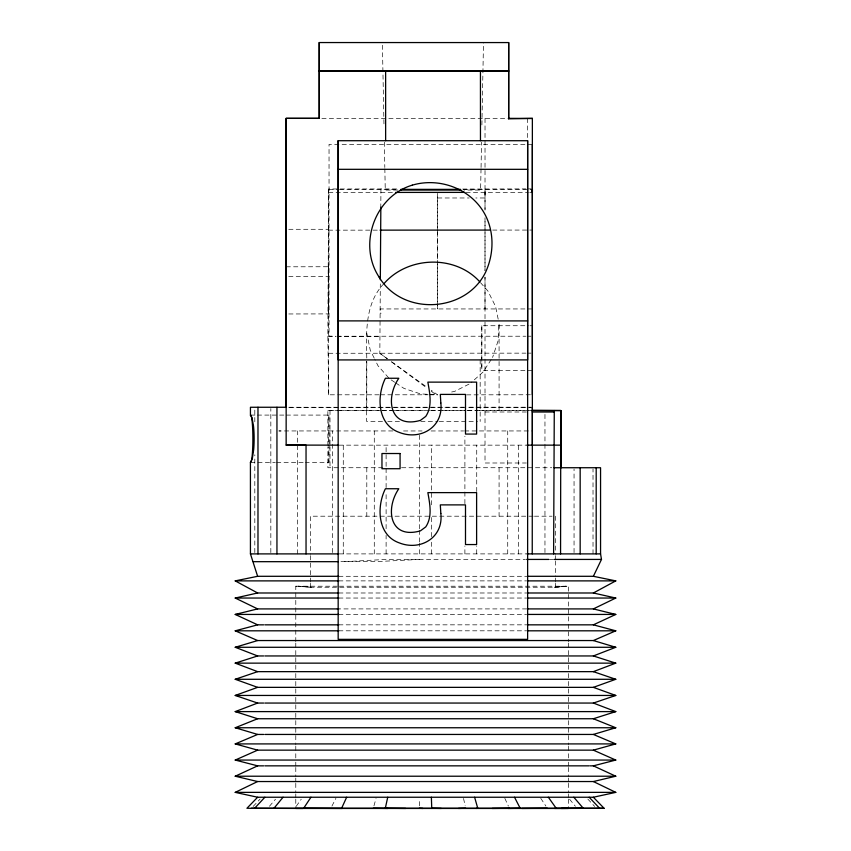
<?xml version="1.0" encoding="UTF-8"?>
<svg xmlns="http://www.w3.org/2000/svg" width="851" height="851" viewBox="0 0 851 851"><rect width="100%" height="100%" fill="white"/><g stroke="black" fill="none" stroke-linecap="round" stroke-linejoin="round"><path stroke-width="0.64" stroke-dasharray="4.25 3.19" d="M254.811 552.576L254.811 454.817M254.811 421.788L254.811 408.586M270.831 552.576L270.831 408.586M297.382 553.895L297.382 430.946M379.078 394.8L328.699 394.8L327.848 336.23L328.635 188.975L399.545 188.943M329.146 443.679L328.88 415.086L285.149 415.086M332.667 552.576L332.667 430.946M343.272 553.895L343.272 445.147M366.792 410.352L366.792 359.335M366.792 358.026C366.238 332.837 364.824 304.913 382.822 284.734M374.28 553.895L374.28 430.946M380.95 188.943L380.801 206.644M386.109 553.895L386.109 535.332M386.109 528.705L386.109 494.218M386.109 487.591L386.109 467.699M386.109 466.369L386.109 453.104M386.109 451.785L386.109 445.147M419.373 553.895L419.373 543.321M419.373 542.002L419.373 530.099M419.373 528.779L419.373 433.595M431.627 553.895L431.627 541.959M431.627 536.662L431.627 515.44M431.627 504.834L431.627 445.147M437.659 193.368L437.648 308.945L437.648 264.033M464.891 553.895L464.891 545.97M464.891 503.664L464.901 436.244M476.72 553.895L476.72 545.938M476.73 491.57L476.73 445.147M532.386 370.323L481.815 370.323L481.815 325.731L528.492 325.731M485.006 277.245L485.017 462.997L526.365 462.997M485.006 308.945L485.006 277.064M485.006 270.427L485.017 218.611M485.017 209.314L485.027 189.05L485.006 197.975L475.805 197.975M499.08 410.352L499.08 323.571L498.048 340.953L492.58 357.473M507.728 553.895L507.728 430.946M518.333 553.895L518.333 445.147M544.959 552.576L544.959 413.405M574.053 552.576L574.053 469.05M593.019 553.895L593.019 469.05M437.648 231.004L437.648 194.145M286.138 266.81L328.401 266.746L328.412 292.542M288.776 313.966L328.486 313.902L328.486 294.286M329.146 444.85L328.901 462.391L305.36 462.391M328.699 394.8L328.635 188.975M387.269 358.782L379.833 353.303L380.323 282.468M481.028 168.785L480.613 190.05L463.944 190.05M481.06 167.456L481.549 142.213M481.889 124.948L483.496 42.571M419.341 805.823L419.586 798.461M328.88 415.086L328.635 446.03M373.951 805.823L376.036 798.461M331.943 806.067L335.911 798.344M491.218 359.548L483.038 372.025L471.029 382.759M296.244 806.269L301.222 799.249M269.448 806.269L275.458 799.249M253.141 806.429L260.087 799.078M468.997 384.141L454.625 391.386L448.573 392.641M295.786 641.771L295.786 586.211L311.487 587.243L298.052 586.211L310.36 587.243L555.522 587.243L566.096 586.211L554.395 587.243L568.362 586.211L568.362 641.771M344.676 561.681L386.077 559.426L525.407 559.426M419.5 559.426L375.206 561.681L339.432 561.681M328.582 353.271L525.737 353.144M527.056 353.144L531.035 353.144M466.603 394.853L532.375 394.758M321.88 118.332L507.366 118.353M532.354 144.393L329.039 144.393L329.05 336.23L335.698 336.219M462.657 189.05L525.737 188.89M527.067 188.89L531.045 188.89M329.039 189.379L338.124 189.379M339.411 189.379L398.215 189.369M463.306 189.369L532.375 189.369M397.736 190.05L385.258 190.05L384.843 168.785M328.635 192.454L394.226 192.422M465.965 192.39L528.397 192.369M529.726 192.369L532.375 192.369M437.648 197.975L469.22 197.975M288.755 229.291L329.05 229.291M328.401 230.164L378.738 230.142M492.655 230.078L528.418 230.068M529.737 230.057L532.386 230.057M288.744 276.511L329.05 276.511M532.364 308.945L380.131 308.945L380.918 313.711M530.013 325.731L532.386 325.731M337.028 336.23L525.716 336.219M527.046 336.209L531.024 336.219M380.397 394.8L428.127 394.79M429.447 394.79L437.669 394.896L431.244 390.269M288.723 407.257L466.167 407.257L288.723 407.363M532.386 407.257L467.497 407.257L531.056 407.267M327.869 445.562L327.869 410.352L429.681 410.352M430.521 410.352L532.364 410.352M485.017 411.99L526.354 412.001M250.694 415.086L256.002 415.086M257.321 415.086L283.83 415.086M382.503 421.479L366.675 421.479L366.664 361.207M387.79 421.479L400.981 421.468M420.777 421.479L437.935 421.468M439.254 421.479L477.528 421.468M392.843 430.946L278.873 430.946L283.649 431.021M403.544 430.968L422.032 430.957M431.085 430.957L463.593 430.957M464.582 430.946L532.386 430.946M339.102 445.158L527.077 445.147M250.428 462.391L275.277 462.391M276.586 462.391L304.052 462.391M382.833 467.731L327.88 467.731L327.869 446.86M401.555 467.731L551.746 467.731M533.205 516.195L310.36 516.195L310.36 554.352M534.46 516.195L552.054 516.195M339.166 553.895L527.184 553.895M549.618 559.426L553.607 559.426M338.719 576.297L526.833 576.297M338.709 580.882L526.62 580.882M295.786 586.211L338.283 586.211M339.4 586.211L568.362 586.211M338.719 592.987L526.833 592.987M338.709 598.04L526.62 598.04M336.475 608.912L526.833 608.912M338.709 614.433L526.62 614.433M338.719 624.836L526.833 624.836M338.709 630.814L526.62 630.814M327.869 410.352L338.496 410.363M339.826 410.373L380.993 410.437M382.322 410.437L392.939 410.459M394.268 410.459L426.138 410.512M431.457 410.522L440.754 410.533M442.073 410.544L465.976 410.576M467.305 410.576L477.932 410.597M479.262 410.597L532.386 410.693M327.848 336.23L335.666 336.283M336.964 336.294L379.95 336.57M394.673 382.227L389.513 378.812L378.025 365.792L374.706 359.122M395.704 382.907L403.959 388.386L420.383 393.875L436.074 394.79L430.776 390.875M379.833 353.303L387.333 358.696M391.62 361.771L426.957 387.194M391.513 361.909L426.532 387.748M587.839 799.078L594.658 806.429M480.464 282.585L487.857 290.957L495.601 306.52L498.58 321.135M569.596 799.249L575.372 806.269M540.779 798.344L545.885 806.067M374.153 358.016L370.27 350.229L366.792 333.177M504.856 798.344L508.366 806.067M485.027 118.417L485.017 210.08M463.54 798.461L465.146 805.823M328.901 462.391L328.646 447.147M328.401 266.746L328.465 282.075M328.486 313.902L328.422 298.573M382.418 45.231L384.003 126.267M384.322 142.213L384.812 167.456M568.362 643.101L568.362 656.323M568.362 657.653L568.362 672.194M568.362 673.524L568.362 680.14M568.362 681.46L568.362 696.012M568.362 697.331L568.362 711.883M568.362 713.202L568.362 744.955M568.362 746.274L568.362 760.826M568.362 762.156L568.362 766.123M568.362 767.442L568.362 776.697M568.362 778.027L568.362 781.995M568.362 783.314L568.362 792.579M568.362 793.898L568.362 797.866M568.362 799.195L568.362 808.45M555.522 516.195L555.522 554.352M555.522 555.671L555.522 559.618M555.522 560.937L555.522 576.723M555.522 578.031L555.522 581.988M555.522 583.297L555.522 587.243M527.652 118.417L527.652 139.67M499.08 467.731L499.08 516.195M485.006 217.792L485.006 270.639M481.815 325.731L481.815 370.323M480.166 359.899L480.166 421.468M437.648 232.323L437.648 262.704M366.802 467.731L366.802 516.195M329.997 410.352L329.997 445.562M329.997 446.86L329.997 467.731M310.36 555.671L310.36 576.723M310.36 578.031L310.36 581.988M310.36 583.297L310.36 587.243M295.786 643.101L295.786 656.323M295.786 657.653L295.786 672.194M295.786 673.524L295.786 680.14M295.786 681.46L295.786 696.012M295.786 697.331L295.786 711.883M295.786 713.202L295.786 744.955M295.786 746.274L295.786 760.826M295.786 762.156L295.786 766.123M295.786 767.442L295.786 776.697M295.786 778.027L295.786 781.995M295.786 783.314L295.786 792.579M295.786 793.898L295.786 797.866M295.786 799.195L295.786 808.45"/><path stroke-width="1.28" d="M338.719 576.297L257.63 576.297L250.439 553.895L250.428 462.391L252.332 458.615L253.694 449.509A23.445 3.861 -90 0 0 253.492 425.862L251.981 417.65L250.439 415.309L250.439 407.257L286.138 407.257M257.981 553.895L257.981 407.257M276.947 553.895L276.947 407.257M286.149 230.568L286.149 229.291L286.159 231.536M306.041 553.895L306.041 445.147L286.138 445.084L337.953 445.147M286.074 407.374L286.149 118.363L319.242 118.363L319.231 42.55L508.685 42.571L508.664 118.821L532.375 118.417L508.26 118.363M385.641 140.67L385.631 71.08M480.464 140.67L480.443 71.08M508.664 118.821L508.685 42.571M527.631 140.734L527.631 359.899L338.166 359.93L338.177 140.734L338.166 639.346L527.631 639.346L527.631 140.723L338.166 140.713M532.237 553.895L532.364 410.352L560.788 410.533L560.564 553.895M532.375 394.758L532.354 144.393M532.375 188.89L532.375 192.369L532.375 189.369M553.618 553.895L554.278 410.533M580.169 553.895L580.169 467.731M596.189 553.895L596.189 467.731M527.535 576.297L593.37 576.297L601.487 559.426L600.561 553.895L600.561 467.731L554.097 467.731M286.138 267.033L286.138 268.182M286.127 313.732L286.127 312.583M380.323 279.724L380.844 206.984M387.726 797.238L385.312 808.269L405.682 808.45M341.623 808.269L346.644 797.238M310.945 797.238L303.647 808.269L342.208 808.45M273.979 808.269L283.053 797.238M254.63 808.269L264.863 797.238M257.63 797.238L246.939 808.269L604.061 808.269L593.37 797.238L257.63 797.238L235.227 792.366L257.63 781.537L593.37 781.537L615.773 776.218L593.37 765.847L590.222 765.847M383.748 283.904C407.576 256.13 454.86 254.428 479.645 281.66M250.439 415.309L250.694 415.086A23.711 2.276 90 0 1 252.864 436.85A23.711 2.276 90 0 1 251.066 461.965L250.428 462.391M527.535 592.987L593.37 592.987L615.773 580.882L593.37 576.297M527.535 608.912L593.37 608.912L615.773 598.04L593.37 592.987M412.288 185.156C374.865 196.198 357.686 244.662 379.078 277.043M527.535 624.836L593.37 624.836L615.773 614.433L593.37 608.912M257.63 781.537L235.227 776.218L257.63 765.847L263.661 765.847M257.63 765.847L235.227 760.06L257.63 750.146L593.37 750.146L615.773 743.912L593.37 734.445L264.863 734.445M263.661 655.951L257.63 655.951L235.227 647.281L257.63 640.548L593.37 640.548L615.773 630.814L593.37 624.836M257.63 750.146L235.227 743.912L257.63 734.445L263.661 734.445M257.63 734.445L235.227 727.754L257.63 718.744L593.37 718.744L615.773 711.606L593.37 703.054L264.863 703.054M264.863 655.951L593.37 655.951L615.773 647.281L593.37 640.548M257.63 718.744L235.227 711.606L257.63 703.054L263.661 703.054M593.37 671.652L615.773 679.289L593.37 687.353L257.63 687.353L235.227 679.289L257.63 671.652L593.37 671.652L615.773 663.142L593.37 655.951M257.63 703.054L235.227 695.448L257.63 687.353M593.37 703.054L615.773 695.448L593.37 687.353M257.63 671.652L235.227 663.142L257.63 655.951M593.37 734.445L615.773 727.754L593.37 718.744M257.63 640.548L235.227 630.814L257.63 624.836L263.661 624.836M593.37 765.847L615.773 760.06L593.37 750.146M257.63 624.836L235.227 614.433L257.63 608.912L338.719 608.912M257.63 608.912L235.227 598.04L257.63 592.987L338.719 592.987M593.37 797.238L615.773 792.366L593.37 781.537M257.63 592.987L235.227 580.882L257.63 576.297M412.278 185.156C438.18 177.476 468.082 187.667 482.783 210.644C494.452 229.089 494.601 252.598 485.613 272.15C465.816 312.945 402.417 316.21 379.078 277.032M476.23 808.45L477.751 808.269L474.624 797.238M458.466 808.45L465.688 808.269M508.185 808.45L520.195 808.269L514.525 797.238M492.25 808.45L509.377 808.269M521.94 808.45L547.353 808.269M554.703 808.45L583.265 808.269L573.819 797.238M561.33 808.45L604.061 808.269M319.221 70.973L508.685 70.984M319.221 71.08L508.643 71.08M338.166 169.317L527.631 169.328M400.842 189.369L460.636 189.379M400.747 190.05L460.763 190.05M395.555 192.422L464.635 192.39M380.067 230.142L490.006 230.078M338.166 320.891L527.631 320.912M532.375 410.533L560.788 410.533L560.788 467.731L560.788 410.746M532.375 412.001L554.278 412.001M527.077 445.147L560.852 445.147M250.439 553.895L337.953 553.895M527.184 553.895L600.561 553.895M526.716 559.426L548.884 559.426M554.331 559.426L601.487 559.426M253.258 561.681L338.124 561.681M235.227 580.882L338.709 580.882M527.705 580.882L615.773 580.882M235.227 598.04L338.709 598.04M527.705 598.04L615.773 598.04M235.227 614.433L338.709 614.433M527.705 614.433L615.773 614.433M264.863 624.836L338.719 624.836M235.227 630.814L338.709 630.814M527.705 630.814L615.773 630.814M235.227 647.281L615.773 647.281M235.227 663.142L615.773 663.142M235.227 679.289L615.773 679.289M235.227 695.448L615.773 695.448M235.227 711.606L615.773 711.606M235.227 727.754L615.773 727.754M235.227 743.912L615.773 743.912M235.227 760.06L615.773 760.06M264.863 765.847L589.169 765.847M235.227 776.218L615.773 776.218M235.227 792.366L615.773 792.366M295.786 808.45L568.362 808.45M251.407 808.269L302.818 808.45M373.249 808.269L387.918 808.45M441.275 808.45L431.744 808.269L431.372 797.238M419.256 808.269L422.873 808.45M589.169 797.238L599.593 808.269M548.352 797.238L556.182 808.269M286.149 276.511L286.149 274.267M532.375 407.257L532.386 411.203M532.364 118.363L532.364 445.147M319.231 42.55L319.242 118.363L286.149 118.363L286.149 445.169M440.829 402.98C443.658 427.021 420.5 440.775 399.385 432.446C377.301 424.819 376.429 396.204 385.397 378.259L398.811 378.259C385.152 398.14 389.343 429.255 420.426 420.373L425.766 416.394C432.563 406.246 429.819 393.375 427.862 382.131L476.613 382.131L476.613 434.074L465.497 434.074L465.497 394.407L440.318 394.407L440.829 402.98M440.829 513.472C443.658 537.502 420.5 551.257 399.385 542.927C377.301 535.3 376.429 506.685 385.397 488.74L398.811 488.74C385.152 508.621 389.343 539.736 420.426 530.854L425.766 526.886C432.563 516.727 429.819 503.856 427.862 492.623L476.613 492.623L476.613 544.555L465.497 544.555L465.497 504.888L440.318 504.888L440.829 513.472M400.076 453.519L381.961 453.519L381.961 468.72L400.076 468.72L400.076 453.519"/></g></svg>
